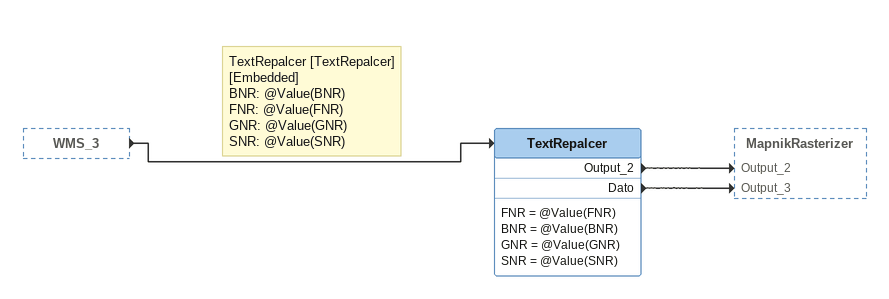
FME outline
WMS_3 [outside]
    -> TextRepalcer
Note: TextRepalcer [TextRepalcer] / [Embedded] / BNR: @Value(BNR) / FNR: @Value(FNR) / GNR: @Value(GNR) / SNR: @Value(SNR)
TextRepalcer
    FNR = @Value(FNR)
    BNR = @Value(BNR)
    GNR = @Value(GNR)
    SNR = @Value(SNR)
    Output_2 -> MapnikRasterizer [Output_2]
    Dato -> MapnikRasterizer [Output_3]
